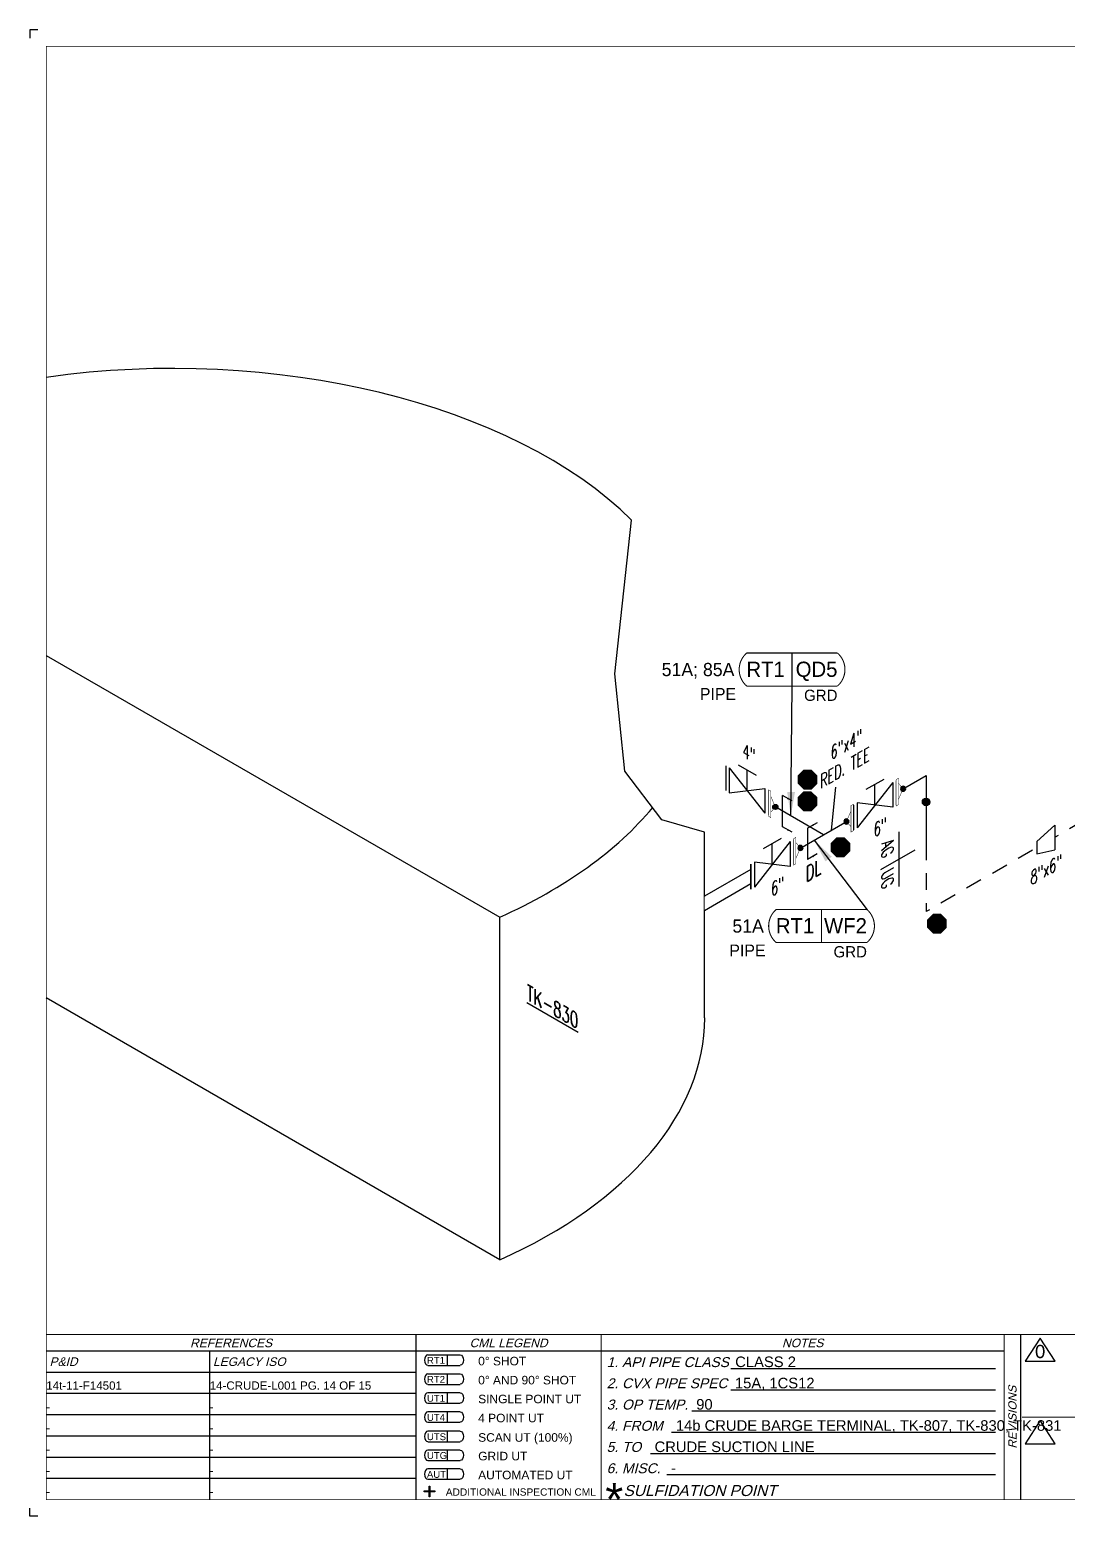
# Model space of a CAD drawing. Header units: inches. Extents: x 0.1 to 17.4, y 0.1 to 11.4.
# Drawn here: x 0.12 to 7.98, y 0.12 to 11.37 of the extents above; entities that cross this region are included whole.
import ezdxf
from ezdxf.enums import TextEntityAlignment as Align

# ---------------------------------------------------------------- set-up
doc = ezdxf.new("R2010")
doc.units = ezdxf.units.IN
doc.header["$MEASUREMENT"] = 0
doc.linetypes.add('HIDDEN2', pattern=[0.1875, 0.125, -0.0625])
for name, color, linetype in [('3', 1, 'Continuous'), ('BORDER', 3, 'Continuous'), ('BORDERTEXT', 7, 'Continuous'), ('COMP', 1, 'Continuous'), ('DL', 20, 'Continuous'), ('EQUIP', 131, 'Continuous'), ('EQUIP-ANNO', 150, 'Continuous'), ('FITTINGS', 4, 'Continuous'), ('PART_PCML', 7, 'Continuous'), ('PART_SelectedCML_RT', 132, 'Continuous'), ('PART_SelectedCML_UT', 132, 'Continuous'), ('PIPE-ANNO', 150, 'HIDDEN2'), ('TEXT', 7, 'Continuous'), ('UNAS.PIPE', 251, 'Continuous'), ('WELD POINTS', 41, 'Continuous'), ('Welds', 7, 'Continuous')]:
    doc.layers.add(name, color=color, linetype=linetype)
doc.layers.add('PIPE', color=7, linetype='Continuous', lineweight=30)
doc.styles.add('CMLPAS', font='')
doc.styles.add('FEASStandard', font='arial.ttf')
doc.styles.add('ISO30', font='simplex.shx', dxfattribs={"width": 0.85, "oblique": 30, "height": 0.075})
doc.styles.add('PART_Standard', font='romans', dxfattribs={"width": 0.8, "height": 0.09})
doc.styles.add('Richmond', font='arial.ttf')
doc.styles.add('SIMPLEX', font='ROMANS')
doc.styles.get("Standard").update_dxf_attribs({"font": 'arial.ttf'})
doc.styles.get('CMLPAS').set_extended_font_data('Cordia New')
doc.dimstyles.new('Richmond', dxfattribs={"dimtxt": 0.18, "dimasz": 0.18, "dimexe": 0.18, "dimexo": 0.0625, "dimgap": 0.09, "dimtad": 0, "dimtih": 1, "dimtoh": 1, "dimdec": 4, "dimzin": 0, "dimdsep": 46, "dimtxsty": 'Richmond', "dimcen": 0.09, "dimadec": 0, "dimazin": 0, "dimtfac": 1, "dimtdec": 4, "dimtofl": 0, "dimtmove": 0, "dimatfit": 3, "dimfxl": 1, "dimtolj": 1, "dimtzin": 0, "dimarcsym": 0})
doc.dimstyles.get("Standard").update_dxf_attribs({"dimtxt": 0.18, "dimasz": 0.18, "dimexe": 0.18, "dimexo": 0.0625, "dimgap": 0.09, "dimtad": 0, "dimtih": 1, "dimtoh": 1, "dimdec": 4, "dimzin": 0, "dimdsep": 46, "dimtxsty": 'Standard', "dimcen": 0.09, "dimadec": 0, "dimazin": 0, "dimtfac": 1, "dimtdec": 4, "dimtofl": 0, "dimtmove": 0, "dimatfit": 3, "dimfxl": 1, "dimtolj": 1, "dimtzin": 0, "dimarcsym": 0})

# ---------------------------------------------------------------- blocks, each defined once
blk = doc.blocks.new('Border')
h = blk.add_hatch(color=256)
h.dxf.hatch_style = 1
h.paths.add_polyline_path([(3.147, 0.317), (3.11, 0.317), (3.11, 0.31), (3.147, 0.31), (3.147, 0.273), (3.154, 0.273), (3.154, 0.31), (3.191, 0.31), (3.191, 0.317), (3.154, 0.317), (3.154, 0.354), (3.147, 0.354)])
blk.add_line((5.432, 1.244), (7.435, 1.244))
for points in [[(5.43, 1.083), (7.435, 1.083)], [(5.136, 0.922), (7.435, 0.922)], [(4.982, 0.762), (7.435, 0.762)], [(4.822, 0.601), (7.435, 0.601)], [(3.147, 0.317), (3.147, 0.354), (3.154, 0.354), (3.154, 0.317)], [(4.947, 0.44), (7.435, 0.44)], [(3.147, 0.31), (3.11, 0.31), (3.11, 0.317), (3.147, 0.317)], [(3.154, 0.31), (3.154, 0.273), (3.147, 0.273), (3.147, 0.31)], [(3.154, 0.317), (3.191, 0.317), (3.191, 0.31), (3.154, 0.31)]]:
    blk.add_lwpolyline(points)
at = {"layer": 'BORDER'}
for p, q in [((7.625, 0.25), (7.625, 1.5)), ((7.5, 1.375), (0.25, 1.375)), ((1.487, 0.25), (1.487, 1.375)), ((1.487, 1.214), (0.25, 1.214)), ((3.048, 1.214), (1.487, 1.214)), ((1.487, 1.054), (0.25, 1.054)), ((3.048, 1.054), (1.487, 1.054)), ((1.487, 0.893), (0.25, 0.893)), ((3.048, 0.893), (1.487, 0.893)), ((1.487, 0.732), (0.25, 0.732)), ((3.048, 0.732), (1.487, 0.732)), ((1.487, 0.571), (0.25, 0.571)), ((3.048, 0.571), (1.487, 0.571)), ((1.487, 0.411), (0.25, 0.411)), ((3.048, 0.411), (1.487, 0.411))]:
    blk.add_line(p, q, dxfattribs=at)
at = {"layer": 'BORDER', "const_width": 0.005}
blk.add_lwpolyline([(0.25, 0.25), (17.25, 0.25), (17.25, 11.25), (0.25, 11.25)], close=True, dxfattribs=at)
at = {"layer": 'BORDER', "const_width": 0.00833}
for points in [[(17.25, 1.5), (0.25, 1.5)], [(3.048, 0.25), (3.048, 1.5)], [(4.45, 0.25), (4.45, 1.5)], [(7.5, 0.25), (7.5, 1.5)], [(7.634, 0.875), (10.375, 0.875)]]:
    blk.add_lwpolyline(points, dxfattribs=at)
at = {"layer": 'BORDERTEXT', "color": 7, "linetype": 'Continuous'}
for p, q in [((3.137, 1.346), (3.383, 1.346)), ((3.137, 1.267), (3.383, 1.267)), ((3.137, 1.202), (3.383, 1.202)), ((3.137, 1.123), (3.383, 1.123))]:
    blk.add_line(p, q, dxfattribs=at)
at = {"layer": 'BORDERTEXT'}
for p, q in [((3.283, 1.346), (3.283, 1.267)), ((3.283, 1.202), (3.283, 1.123)), ((3.283, 1.059), (3.283, 0.98)), ((3.283, 1.059), (3.283, 0.98)), ((3.283, 0.915), (3.283, 0.836)), ((3.283, 0.915), (3.283, 0.836)), ((3.283, 0.768), (3.283, 0.689)), ((3.283, 0.768), (3.283, 0.689)), ((3.283, 0.626), (3.283, 0.548)), ((3.283, 0.626), (3.283, 0.548)), ((3.283, 0.483), (3.283, 0.405)), ((3.283, 0.483), (3.283, 0.405))]:
    blk.add_line(p, q, dxfattribs=at)
at = {"layer": 'BORDERTEXT', "color": 7}
for p, q in [((3.383, 1.059), (3.137, 1.059)), ((3.137, 0.98), (3.383, 0.98)), ((3.383, 0.915), (3.137, 0.915)), ((3.137, 0.836), (3.383, 0.836)), ((3.383, 0.768), (3.137, 0.768)), ((3.137, 0.689), (3.383, 0.689)), ((3.383, 0.626), (3.137, 0.626)), ((3.137, 0.548), (3.383, 0.548)), ((3.383, 0.483), (3.137, 0.483)), ((3.137, 0.405), (3.383, 0.405))]:
    blk.add_line(p, q, dxfattribs=at)
at = {"layer": 'BORDERTEXT'}
for centre in [(3.137, 1.307), (3.137, 1.163), (3.137, 1.02), (3.137, 0.876), (3.137, 0.729), (3.137, 0.587), (3.137, 0.444)]:
    blk.add_ellipse(centre, major_axis=(0, -0.0394), ratio=0.624439, start_param=3.141593, end_param=6.283185, dxfattribs=at)
at = {"layer": 'BORDERTEXT', "extrusion": (0, 0, -1)}
for centre in [(3.383, 1.307), (3.383, 1.163), (3.383, 1.02), (3.383, 0.876), (3.383, 0.729), (3.383, 0.587), (3.383, 0.444)]:
    blk.add_ellipse(centre, major_axis=(0, -0.0394), ratio=0.624439, start_param=3.141593, end_param=6.283185, dxfattribs=at)
at = {"layer": 'BORDERTEXT', "style": 'FEASStandard', "oblique": 15}
for s, p in [('REFERENCES', (1.649, 1.437)), ('CML LEGEND', (3.749, 1.437)), ('NOTES', (5.975, 1.437))]:
    blk.add_text(s, height=0.065, dxfattribs=at).set_placement(p, align=Align.MIDDLE)
for s, p in [('P&ID', (0.275, 1.295)), ('LEGACY ISO', (1.512, 1.295))]:
    blk.add_text(s, height=0.065, dxfattribs=at).set_placement(p, align=Align.MIDDLE_LEFT)
at = {"layer": 'BORDERTEXT', "style": 'FEASStandard'}
for s, height, p in [('RT1', 0.0518, (3.131, 1.279)), ('0%%D SHOT', 0.0648, (3.519, 1.267)), ('RT2', 0.0518, (3.131, 1.135)), ('0%%D AND 90%%D SHOT', 0.0648, (3.519, 1.123)), ('UT1', 0.0518, (3.131, 0.992)), ('SINGLE POINT UT', 0.0648, (3.519, 0.98)), ('4 POINT UT', 0.0648, (3.519, 0.836)), ('UT4', 0.0518, (3.131, 0.847)), ('UTS', 0.0518, (3.131, 0.701)), ('SCAN UT (100%%%)', 0.0648, (3.519, 0.689)), ('UTG', 0.0518, (3.131, 0.559)), ('GRID UT', 0.0648, (3.519, 0.548)), ('AUT', 0.0518, (3.131, 0.416)), ('AUTOMATED UT', 0.0648, (3.519, 0.405)), ('ADDITIONAL INSPECTION CML', 0.055, (3.274, 0.281))]:
    blk.add_text(s, height=height, dxfattribs=at).set_placement(p)
at = {"layer": 'BORDERTEXT', "style": 'FEASStandard', "oblique": 15}
for s, height, p in [('1. API PIPE CLASS', 0.075, (4.491, 1.254)), ('2. CVX PIPE SPEC', 0.075, (4.491, 1.094)), ('3. OP TEMP.', 0.075, (4.491, 0.933)), ('4. FROM ', 0.075, (4.491, 0.772)), ('5. TO ', 0.075, (4.491, 0.612)), ('6. MISC. ', 0.075, (4.491, 0.451)), ('SULFIDATION POINT', 0.08333, (4.619, 0.278))]:
    blk.add_text(s, height=height, dxfattribs=at).set_placement(p)
blk.add_text('REVISIONS', height=0.0625, rotation=90, dxfattribs=at).set_placement((7.562, 0.875), align=Align.MIDDLE)
at = {"layer": 'BORDERTEXT', "insert": (4.481, 0.378), "char_height": 0.25, "attachment_point": 1, "style": 'FEASStandard'}
blk.add_mtext('*', dxfattribs=at)
blk = doc.blocks.new('BORDER TEXT')
at = {"layer": 'BORDERTEXT'}
for tag, p, height, style in [('API_PIPE_CLASS', (5.464, 1.254), 0.08, 'Richmond'), ('MATERIAL1', (12.263, 1.211), 0.08, 'Richmond'), ('P&ID_#1', (0.25, 1.083), 0.0625, 'FEASStandard'), ('LINE_#1', (1.487, 1.083), 0.0625, 'FEASStandard'), ('CVX_PIPE_SPEC', (5.462, 1.093), 0.08, 'Richmond'), ('OP_TEMP', (5.169, 0.932), 0.08, 'Richmond'), ('MATERIAL2', (12.263, 1.04), 0.08, 'Richmond'), ('P&ID_#2', (0.25, 0.922), 0.0625, 'FEASStandard'), ('LINE_#2', (1.487, 0.922), 0.0625, 'FEASStandard'), ('MATERIAL3', (12.263, 0.868), 0.08, 'Richmond'), ('P&ID_#3', (0.25, 0.762), 0.0625, 'FEASStandard'), ('LINE_#3', (1.487, 0.762), 0.0625, 'FEASStandard'), ('FROM', (5.015, 0.772), 0.08, 'Richmond'), ('TO', (4.854, 0.611), 0.08, 'Richmond'), ('MATERIAL4', (12.263, 0.696), 0.08, 'Richmond'), ('P&ID_#4', (0.25, 0.601), 0.0625, 'FEASStandard'), ('LINE_#4', (1.487, 0.601), 0.0625, 'FEASStandard'), ('MATERIAL5', (12.263, 0.525), 0.08, 'Richmond'), ('P&ID_#5', (0.25, 0.44), 0.0625, 'FEASStandard'), ('LINE_#5', (1.487, 0.44), 0.0625, 'FEASStandard'), ('MISC', (4.979, 0.451), 0.08, 'Richmond'), ('INSULATION', (12.928, 0.414), 0.0625, 'FEASStandard'), ('P&ID_#6', (0.25, 0.28), 0.0625, 'FEASStandard'), ('LINE_#6', (1.487, 0.28), 0.0625, 'FEASStandard'), ('PWHT', (12.928, 0.281), 0.0625, 'FEASStandard')]:
    blk.add_attdef(tag, p, '', height=height, dxfattribs=dict(at, style=style))
at = {"layer": 'BORDERTEXT', "style": 'FEASStandard'}
for tag, p in [('DR.BY', (11.075, 0.562)), ('DR.BY_DATE', (11.95, 0.562)), ('CHK_BY', (11.075, 0.354)), ('CHK._BY_DATE', (11.95, 0.354))]:
    blk.add_attdef(tag, text='', height=0.1, dxfattribs=at).set_placement(p, align=Align.MIDDLE_CENTER)
at = {"layer": 'BORDERTEXT', "style": 'PART_Standard', "width": 0.8}
for tag, p in [('PLANT_NUMBER', (13.938, 0.384)), ('SYSTEM_NUMBER', (14.812, 0.384)), ('CIRCUIT_NUMBER', (15.688, 0.384)), ('SHEET_NUMBER', (16.5, 0.384)), ('REVISION', (17.062, 0.384))]:
    blk.add_attdef(tag, text='', height=0.15, dxfattribs=at).set_placement(p, align=Align.MIDDLE_CENTER)
blk = doc.blocks.new('1_Text_30')
at = {"layer": 'TEXT', "style": 'PART_Standard', "oblique": 30, "width": 0.8}
blk.add_attdef('TEXT', (0, 0), '', height=0.09, rotation=30, dxfattribs=at)
blk = doc.blocks.new('3_VALVE_FLANGE_GATE_30')
at = {"color": 0, "linetype": 'ByBlock', "lineweight": -2}
blk.add_wipeout([(-0.162, -0.187), (-0.135, -0.172), (0, 0), (0.135, -0.016), (0.162, 0), (0.162, 0.187), (0.135, 0.172), (0, 0), (-0.135, 0.016), (-0.162, 0)], dxfattribs=at)
for p, q in [((0.135, 0.172), (-0.135, -0.172)), ((0.068, 0.195), (-0.068, 0.117)), ((0, 0), (0, 0.156)), ((0.135, 0.172), (0.135, -0.016)), ((0.162, 0.187), (0.162, 0)), ((-0.162, 0), (-0.162, -0.187)), ((-0.135, 0.016), (-0.135, -0.172)), ((0.135, -0.016), (-0.135, 0.016))]:
    blk.add_line(p, q, dxfattribs=at)
blk = doc.blocks.new('AM9A04')
at = {"linetype": 'Continuous', "const_width": 0.01}
blk.add_lwpolyline([(0, -0.289), (0, 0.289), (-0.05, 0.318), (-0.05, -0.26)], close=True, dxfattribs=at)
at = {"const_width": 0.01}
blk.add_lwpolyline([(-0.05, -0.144), (-0.15, 0.087), (-0.05, 0.202)], dxfattribs=at)
blk = doc.blocks.new('A09')
at = {"layer": 'Welds'}
h = blk.add_hatch(color=256, dxfattribs=at)
h.dxf.hatch_style = 1
h.paths.add_polyline_path([(-0.03, 0, 1), (0.03, 0, 1)])
blk.add_circle((0, 0), 0.03, dxfattribs=at)
blk = doc.blocks.new('*U51')
blk.add_wipeout([(0.052, -0.03), (0.017, -0.07), (0.017, -0.11), (0, -0.1), (0, 0.1), (0.017, 0.09), (0.017, 0.05)]).dxf.layer = 'COMP'
at = {"layer": '3', "xscale": 0.65, "yscale": 0.65, "zscale": 0.65}
blk.add_blockref('A09', (0.052, -0.03), dxfattribs=at)
at = {"layer": 'COMP', "xscale": 0.3466300616258731, "yscale": 0.3466300616258731, "zscale": 0.3466300616258731, "rotation": 180}
blk.add_blockref('AM9A04', (0, 0), dxfattribs=at)
blk = doc.blocks.new('2_WELD_SINGLE_00')
at = {"linetype": 'ByBlock', "lineweight": -2}
h = blk.add_hatch(color=0, dxfattribs=at)
edge = h.paths.add_edge_path()
edge.add_arc((0, 0), 0.0286, 0, 360)
at = {"color": 0, "linetype": 'ByBlock', "lineweight": -2}
blk.add_circle((0, 0), 0.0286, dxfattribs=at)
blk = doc.blocks.new('1_Text_330')
at = {"layer": 'TEXT', "style": 'PART_Standard', "oblique": 330, "width": 0.8}
blk.add_attdef('3/4"', (0, 0), '', height=0.09, rotation=330, dxfattribs=at)
blk = doc.blocks.new('DL_30')
at = {"layer": 'DL', "style": 'ISO30', "oblique": 30, "width": 0.85}
blk.add_text('DL', height=0.1, rotation=30, dxfattribs=at).set_placement((-0.21, 0.037))
blk = doc.blocks.new('2_REDUCER_THREAD_CONCENTRIC_30')
at = {"color": 0, "linetype": 'ByBlock', "lineweight": -2}
blk.add_wipeout([(0.068, 0.086), (-0.068, 0.055), (-0.068, -0.133), (0.068, -0.008)], dxfattribs=at)
for p, q in [((0.068, 0.086), (-0.068, 0.055)), ((-0.068, -0.133), (-0.068, 0.055)), ((0.068, -0.008), (0.068, 0.086)), ((0.068, -0.008), (-0.068, -0.133))]:
    blk.add_line(p, q, dxfattribs=at)
blk = doc.blocks.new('PART_PCML')
blk.add_hatch(color=0).paths.add_polyline_path([(-0.07, -0.029), (-0.029, -0.07), (0.029, -0.07), (0.07, -0.029), (0.07, 0.029), (0.029, 0.07), (-0.029, 0.07), (-0.07, 0.029)])
at = {"color": 7, "const_width": 0.009}
blk.add_lwpolyline([(-0.07, 0.029), (-0.029, 0.07), (0.029, 0.07), (0.07, 0.029), (0.07, -0.029), (0.029, -0.07), (-0.029, -0.07), (-0.07, -0.029), (-0.07, 0.029), (-0.029, 0.07)], dxfattribs=at)
at = {"color": 18, "true_color": 0x000000}
blk.add_lwpolyline([(-0.029, 0.07), (-0.07, 0.029), (-0.07, -0.029), (-0.029, -0.07), (0.029, -0.07), (0.07, -0.029), (0.07, 0.029), (0.029, 0.07)], close=True, dxfattribs=at)
at = {"color": 7, "true_color": 0xffffff, "style": 'SIMPLEX', "width": 0.8, "flags": 1}
for tag, p in [('CIRCUIT', (-0.094, 0.089)), ('DM', (-0.053, -0.133)), ('TYPE', (-0.075, -0.204))]:
    blk.add_attdef(tag, p, '', height=0.0586, dxfattribs=at)
at = {"color": 7, "true_color": 0xffffff, "style": 'SIMPLEX', "width": 0.8}
blk.add_attdef('DMDISP', text='', height=0.0586, dxfattribs=at).set_placement((0, 0), align=Align.MIDDLE_CENTER)
blk = doc.blocks.new('CMLPAS')
at = {"const_width": 0.008}
blk.add_lwpolyline([(0.063, 0.125, 0.454441), (0.063, -0.125), (0.75, -0.125, 0.454441), (0.75, 0.125)], format="xyb", close=True, dxfattribs=at)
blk.add_lwpolyline([(0.406, -0.125), (0.406, 0.125)], dxfattribs=at)
at = {"style": 'CMLPAS', "flags": 1}
for tag, p in [('STATE', (0.75, 0.623)), ('DL', (0.75, 0.482)), ('CIRCUIT', (0.75, 0.341)), ('SUBSINTERVAL(MONTHS)', (-0.025, -0.335)), ('OLD_ID', (0.75, -0.337)), ('OLD_NDE', (0.75, -0.478)), ('OLD_ENTY', (0.741, -0.636)), ('SIZE', (0.747, -0.761)), ('SPEC', (0.747, -0.902)), ('JUSTIFY', (0.747, -1.043)), ('COMMENTS', (0.747, -1.185)), ('OLD_ASSET', (0.75, -1.326)), ('SCHED', (0.737, -1.469)), ('NOM_THICK', (0.752, -1.61)), ('CORR_ALLOW', (0.763, -1.745)), ('TML_STATUS', (0.772, -1.878)), ('FLOW_ORDER', (0.778, -2.13))]:
    blk.add_attdef(tag, text='', height=0.1, dxfattribs=at).set_placement(p, align=Align.MIDDLE_RIGHT)
at = {"style": 'CMLPAS'}
for tag, height, p in [('CHILD', 0.25, (0.75, 0.269)), ('###', 0.115, (0.75, 0.002)), ('ACCESS', 0.085, (0.75, -0.195))]:
    blk.add_attdef(tag, text='', height=height, dxfattribs=at).set_placement(p, align=Align.MIDDLE_RIGHT)
at = {"color": 152, "style": 'CMLPAS'}
for tag, height, p in [('SPECIAL', 0.085, (0.405, 0.19)), ('DM-TYPE', 0.1, (-0.03, 0)), ('COMP', 0.09, (-0.017, -0.185))]:
    blk.add_attdef(tag, text='', height=height, dxfattribs=at).set_placement(p, align=Align.MIDDLE_RIGHT)
at = {"style": 'CMLPAS'}
blk.add_attdef('NDE', text='', height=0.115, dxfattribs=at).set_placement((0.206, 0.002), align=Align.MIDDLE_CENTER)
blk = doc.blocks.new('*U65')
at = {"color": 20, "linetype": 'ByBlock', "ltscale": 0.7}
blk.add_line((0.054, -0.15), (0.054, 0.087), dxfattribs=at)
for points in [[(0.126, 0.046), (0.054, 0.087)], [(0.126, -0.191), (0.054, -0.15)]]:
    blk.add_leader(points, dimstyle='Richmond', override={"dimasz": 0.04, "dimgap": 0.09, "dimtad": 0}, dxfattribs=at)
blk = doc.blocks.new('*U68')
at = {"color": 20, "linetype": 'ByBlock', "ltscale": 0.7}
blk.add_line((0.054, 0.15), (0.054, -0.087), dxfattribs=at)
for points in [[(0.126, 0.191), (0.054, 0.15)], [(0.126, -0.046), (0.054, -0.087)]]:
    blk.add_leader(points, dimstyle='Richmond', override={"dimasz": 0.04, "dimgap": 0.09, "dimtad": 0}, dxfattribs=at)

msp = doc.modelspace()

# ---------------------------------------------------------------- linework, layer by layer
for p, q in [((0.125, 11.375), (0.125, 11.312)), ((0.187, 11.375), (0.125, 11.375)), ((0.125, 0.125), (0.125, 0.187)), ((0.187, 0.125), (0.125, 0.125))]:
    msp.add_line(p, q)
at = {"layer": 'BORDERTEXT'}
for points in [[(7.772, 1.474), (7.659, 1.298), (7.885, 1.298)], [(7.772, 0.849), (7.659, 0.673), (7.885, 0.673)]]:
    msp.add_lwpolyline(points, close=True, dxfattribs=at)
at = {"layer": 'EQUIP'}
for p, q in [((4.554, 6.501), (4.68, 7.664)), ((0.25, 6.64), (3.683, 4.658)), ((4.63, 5.765), (4.554, 6.501)), ((4.91, 5.395), (4.63, 5.765)), ((5.232, 5.302), (4.91, 5.395)), ((5.232, 3.897), (5.232, 5.302)), ((3.683, 2.066), (3.683, 4.658)), ((3.683, 2.066), (0.25, 4.048))]:
    msp.add_line(p, q, dxfattribs=at)
for centre, start_param, end_param in [((1.212, 6.49), 3.672078, 4.953891), ((1.212, 6.49), 2.232673, 2.695839), ((1.212, 3.897), 2.232673, 3.141593)]:
    msp.add_ellipse(centre, major_axis=(-4.021, 0), ratio=0.57735, start_param=start_param, end_param=end_param, dxfattribs=at)
at = {"layer": 'PIPE', "linetype": 'HIDDEN2'}
for p in [(11.416, 7.303), (6.909, 5.216)]:
    msp.add_line(p, (6.909, 4.701), dxfattribs=at)
at = {"layer": 'PIPE'}
for p, q in [((6.132, 5.283), (5.392, 5.711)), ((6.909, 5.731), (6.909, 5.216))]:
    msp.add_line(p, q, dxfattribs=at)
at = {"layer": 'PIPE-ANNO', "linetype": 'Continuous'}
for p, q in [((6.702, 5.304), (6.702, 4.891)), ((6.824, 5.167), (6.564, 5.017))]:
    msp.add_line(p, q, dxfattribs=at)
at = {"layer": 'UNAS.PIPE'}
msp.add_line((6.193, 5.318), (6.225, 5.644), dxfattribs=at)

# ---------------------------------------------------------------- block references
at = {"layer": 'BORDER'}
msp.add_blockref('Border', (0, 0), dxfattribs=at)
at = {"layer": 'BORDERTEXT'}
ref = msp.add_blockref('BORDER TEXT', (0, 0), dxfattribs=at)
ref.add_attrib('MISC', '-', (4.979, 0.451), dxfattribs={"height": 0.08, "style": 'Richmond'})
ref.add_attrib('TO', 'CRUDE SUCTION LINE', (4.854, 0.611), dxfattribs={"height": 0.08, "style": 'Richmond'})
ref.add_attrib('FROM', '14b CRUDE BARGE TERMINAL, TK-807, TK-830, TK-831', (5.015, 0.772), dxfattribs={"height": 0.08, "style": 'Richmond'})
ref.add_attrib('OP_TEMP', '90', (5.169, 0.932), dxfattribs={"height": 0.08, "style": 'Richmond'})
ref.add_attrib('CVX_PIPE_SPEC', '15A, 1CS12', (5.462, 1.093), dxfattribs={"height": 0.08, "style": 'Richmond'})
ref.add_attrib('API_PIPE_CLASS', 'CLASS 2', (5.464, 1.254), dxfattribs={"height": 0.08, "style": 'Richmond'})
ref.add_attrib('LINE_#6', '-', (1.487, 0.28), dxfattribs={"height": 0.0625, "style": 'FEASStandard'})
ref.add_attrib('LINE_#5', '-', (1.487, 0.44), dxfattribs={"height": 0.0625, "style": 'FEASStandard'})
ref.add_attrib('LINE_#4', '-', (1.487, 0.601), dxfattribs={"height": 0.0625, "style": 'FEASStandard'})
ref.add_attrib('LINE_#3', '-', (1.487, 0.762), dxfattribs={"height": 0.0625, "style": 'FEASStandard'})
ref.add_attrib('LINE_#2', '-', (1.487, 0.922), dxfattribs={"height": 0.0625, "style": 'FEASStandard'})
ref.add_attrib('LINE_#1', '14-CRUDE-L001 PG. 14 OF 15', (1.487, 1.083), dxfattribs={"height": 0.0625, "style": 'FEASStandard'})
ref.add_attrib('P&ID_#6', '-', (0.25, 0.28), dxfattribs={"height": 0.0625, "style": 'FEASStandard'})
ref.add_attrib('P&ID_#5', '-', (0.25, 0.44), dxfattribs={"height": 0.0625, "style": 'FEASStandard'})
ref.add_attrib('P&ID_#4', '-', (0.25, 0.601), dxfattribs={"height": 0.0625, "style": 'FEASStandard'})
ref.add_attrib('P&ID_#3', '-', (0.25, 0.762), dxfattribs={"height": 0.0625, "style": 'FEASStandard'})
ref.add_attrib('P&ID_#2', '-', (0.25, 0.922), dxfattribs={"height": 0.0625, "style": 'FEASStandard'})
ref.add_attrib('P&ID_#1', '14t-11-F14501', (0.25, 1.083), dxfattribs={"height": 0.0625, "style": 'FEASStandard'})
at = {"layer": 'PART_PCML', "color": 96}
msp.add_blockref('PART_PCML', (6.012, 5.7), dxfattribs=at).add_auto_attribs({'DMDISP': '51A'})
at = {"layer": 'PART_PCML', "color": 13}
for p in [(6.011, 5.535), (6.991, 4.61)]:
    msp.add_blockref('PART_PCML', p, dxfattribs=at).add_auto_attribs({'DMDISP': '85A'})
at = {"layer": 'PART_SelectedCML_UT'}
msp.add_blockref('CMLPAS', (5.488, 6.533), dxfattribs=at).add_auto_attribs({'###': 'QD5', 'NDE': 'RT1', 'DM-TYPE': '51A; 85A', 'COMP': 'PIPE', 'ACCESS': 'GRD'})
at = {"layer": 'TEXT'}
msp.add_blockref('1_Text_30', (6.186, 5.846), dxfattribs=at).add_auto_attribs({'TEXT': '6"x4"'})
ref = msp.add_blockref('1_Text_30', (6.572, 5.214), dxfattribs=dict(at, rotation=120))
ref.add_attrib('TEXT', 'AG', (6.572, 5.214), dxfattribs={"height": 0.09, "rotation": 270, "style": 'PART_Standard', "oblique": 330, "width": 0.8})
ref = msp.add_blockref('1_Text_30', (6.572, 4.993), dxfattribs=dict(at, rotation=120))
ref.add_attrib('TEXT', 'UG', (6.572, 4.993), dxfattribs={"height": 0.09, "rotation": 270, "style": 'PART_Standard', "oblique": 330, "width": 0.8})
at = {"layer": 'WELD POINTS'}
msp.add_blockref('2_WELD_SINGLE_00', (6.909, 5.531), dxfattribs=at)

# ---------------------------------------------------------------- texts
at = {"layer": 'BORDERTEXT', "style": 'FEASStandard'}
msp.add_attdef('0', text='', height=0.1, dxfattribs=at).set_placement((7.772, 1.372), align=Align.MIDDLE_CENTER)
at = {"layer": 'EQUIP-ANNO', "style": 'ISO30', "oblique": 330, "width": 0.85}
msp.add_text('%%UTK-830', height=0.1, rotation=330, dxfattribs=at).set_placement((3.888, 4.035))

# ---------------------------------------------------------------- leaders
at = {"layer": 'PART_SelectedCML_RT'}
for points in [[(5.885, 5.426), (5.895, 6.408)], [(6.062, 5.242), (6.463, 4.715)]]:
    msp.add_leader(points, dimstyle='Standard', dxfattribs=at)

# ---------------------------------------------------------------- next in the draw order: block references
at = {"layer": 'FITTINGS', "xscale": -1, "yscale": -1}
msp.add_blockref('2_REDUCER_THREAD_CONCENTRIC_30', (7.814, 5.223), dxfattribs=at)

# ---------------------------------------------------------------- next in the draw order: wipeouts: each hides what was drawn before it
msp.add_wipeout([(5.232, 4.818), (5.232, 4.708), (5.558, 4.897), (5.558, 4.858), (5.582, 4.871), (5.582, 5.059), (5.558, 5.045), (5.558, 5.006)]).dxf.layer = 'FITTINGS'

# ---------------------------------------------------------------- next in the draw order: linework, layer by layer
at = {"layer": 'FITTINGS', "linetype": 'ByBlock', "lineweight": -2}
for p, q in [((5.582, 5.02), (5.232, 4.818)), ((5.582, 4.871), (5.582, 5.059)), ((5.582, 4.91), (5.232, 4.708))]:
    msp.add_line(p, q, dxfattribs=at)
at = {"layer": 'PIPE'}
msp.add_line((5.582, 4.965), (6.909, 5.731), dxfattribs=at)

# ---------------------------------------------------------------- next in the draw order: block references
at = {"layer": 'PART_SelectedCML_UT'}
msp.add_blockref('CMLPAS', (5.711, 4.592), dxfattribs=at).add_auto_attribs({'###': 'WF2', 'NDE': 'RT1', 'DM-TYPE': '51A', 'COMP': 'PIPE', 'ACCESS': 'GRD'})
at = {"layer": 'TEXT'}
msp.add_blockref('1_Text_30', (7.699, 4.899), dxfattribs=at).add_auto_attribs({'TEXT': '8"x6"'})

# ---------------------------------------------------------------- next in the draw order: block references
at = {"layer": 'FITTINGS', "xscale": -1}
msp.add_blockref('3_VALVE_FLANGE_GATE_30', (5.554, 5.617), dxfattribs=at)
at = {"layer": 'FITTINGS'}
for p in [(6.521, 5.507), (5.744, 5.059)]:
    msp.add_blockref('3_VALVE_FLANGE_GATE_30', p, dxfattribs=at)

# ---------------------------------------------------------------- next in the draw order: block references
at = {"layer": 'COMP', "ltscale": 0.65}
msp.add_blockref('*U51', (5.716, 5.523), dxfattribs=at)
at = {"layer": 'COMP', "ltscale": 0.65, "xscale": -1, "rotation": 180}
for p in [(6.683, 5.601), (5.906, 5.153)]:
    msp.add_blockref('*U51', p, dxfattribs=at)
at = {"layer": 'COMP', "ltscale": 0.65, "xscale": -1}
msp.add_blockref('*U51', (6.358, 5.413), dxfattribs=at)
at = {"layer": 'TEXT'}
for name, p, values in [('1_Text_330', (5.52, 5.875), {'3/4"': '4"'}), ('1_Text_30', (6.106, 5.63), {'TEXT': 'RED. TEE'}), ('1_Text_30', (6.513, 5.26), {'TEXT': '6"'}), ('1_Text_30', (5.736, 4.812), {'TEXT': '6"'})]:
    msp.add_blockref(name, p, dxfattribs=at).add_auto_attribs(values)

# ---------------------------------------------------------------- next in the draw order: block references
msp.add_blockref('DL_30', (6.208, 4.884))
at = {"layer": 'DL'}
for name, p in [('*U65', (5.768, 5.493)), ('*U68', (5.958, 5.183))]:
    msp.add_blockref(name, p, dxfattribs=at)
at = {"layer": 'PART_PCML', "color": 96}
msp.add_blockref('PART_PCML', (6.26, 5.188), dxfattribs=at).add_auto_attribs({'DMDISP': '51A'})

doc.saveas('drawing.dxf')
